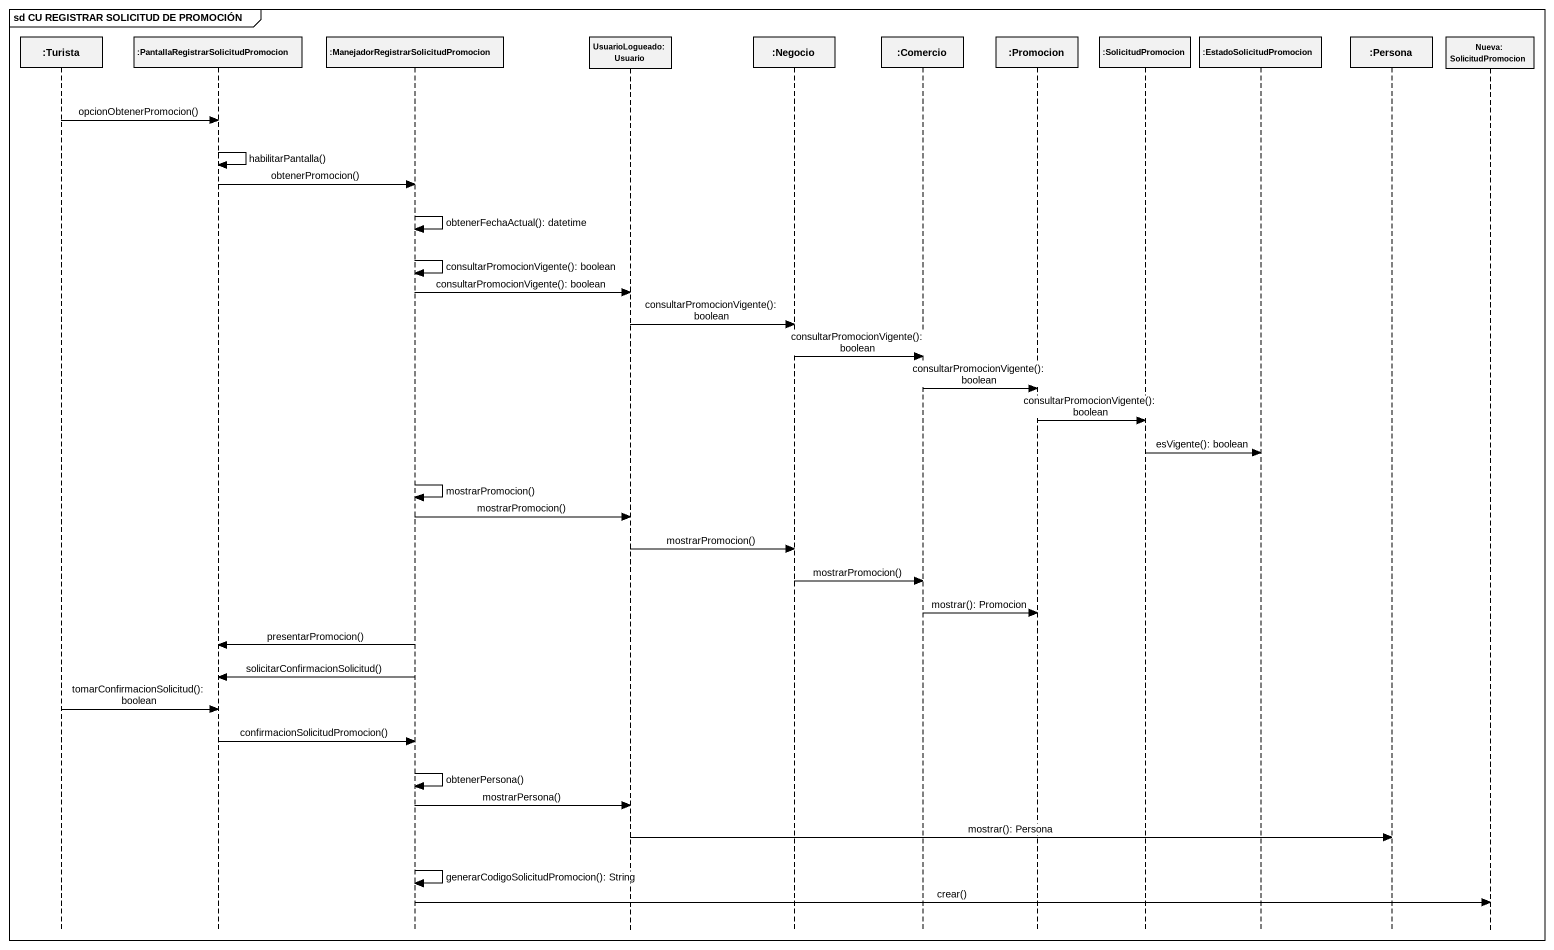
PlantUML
@startuml
mainframe sd CU REGISTRAR SOLICITUD DE PROMOCIÓN
hide footbox
participant ":Turista" as Turista
participant ":PantallaRegistrarSolicitudPromocion" as PantallaRegistrarSolicitudPr
participant ":ManejadorRegistrarSolicitudPromocion" as ManejadorRegistrarSolicitudP
participant "UsuarioLogueado: Usuario" as UsuarioLogueado_Usuario
participant ":Negocio" as Negocio
participant ":Comercio" as Comercio
participant ":Promocion" as Promocion
participant ":SolicitudPromocion" as SolicitudPromocion
participant ":EstadoSolicitudPromocion" as EstadoSolicitudPromocion
participant ":Persona" as Persona
participant "Nueva: SolicitudPromocion" as Nueva_SolicitudPromocion

Turista -> PantallaRegistrarSolicitudPr : opcionObtenerPromocion()
PantallaRegistrarSolicitudPr -> PantallaRegistrarSolicitudPr : habilitarPantalla()
PantallaRegistrarSolicitudPr -> ManejadorRegistrarSolicitudP : obtenerPromocion()
ManejadorRegistrarSolicitudP -> ManejadorRegistrarSolicitudP : obtenerFechaActual(): datetime
ManejadorRegistrarSolicitudP -> ManejadorRegistrarSolicitudP : consultarPromocionVigente(): boolean
ManejadorRegistrarSolicitudP -> UsuarioLogueado_Usuario : consultarPromocionVigente(): boolean
UsuarioLogueado_Usuario -> Negocio : consultarPromocionVigente(): boolean
Negocio -> Comercio : consultarPromocionVigente(): boolean
Comercio -> Promocion : consultarPromocionVigente(): boolean
Promocion -> SolicitudPromocion : consultarPromocionVigente(): boolean
SolicitudPromocion -> EstadoSolicitudPromocion : esVigente(): boolean
ManejadorRegistrarSolicitudP -> ManejadorRegistrarSolicitudP : mostrarPromocion()
ManejadorRegistrarSolicitudP -> UsuarioLogueado_Usuario : mostrarPromocion()
UsuarioLogueado_Usuario -> Negocio : mostrarPromocion()
Negocio -> Comercio : mostrarPromocion()
Comercio -> Promocion : mostrar(): Promocion
ManejadorRegistrarSolicitudP -> PantallaRegistrarSolicitudPr : presentarPromocion()
ManejadorRegistrarSolicitudP -> PantallaRegistrarSolicitudPr : solicitarConfirmacionSolicitud()
Turista -> PantallaRegistrarSolicitudPr : tomarConfirmacionSolicitud(): boolean
PantallaRegistrarSolicitudPr -> ManejadorRegistrarSolicitudP : confirmacionSolicitudPromocion()
ManejadorRegistrarSolicitudP -> ManejadorRegistrarSolicitudP : obtenerPersona()
ManejadorRegistrarSolicitudP -> UsuarioLogueado_Usuario : mostrarPersona()
UsuarioLogueado_Usuario -> Persona : mostrar(): Persona
ManejadorRegistrarSolicitudP -> ManejadorRegistrarSolicitudP : generarCodigoSolicitudPromocion(): String
ManejadorRegistrarSolicitudP -> Nueva_SolicitudPromocion : crear()
@enduml
